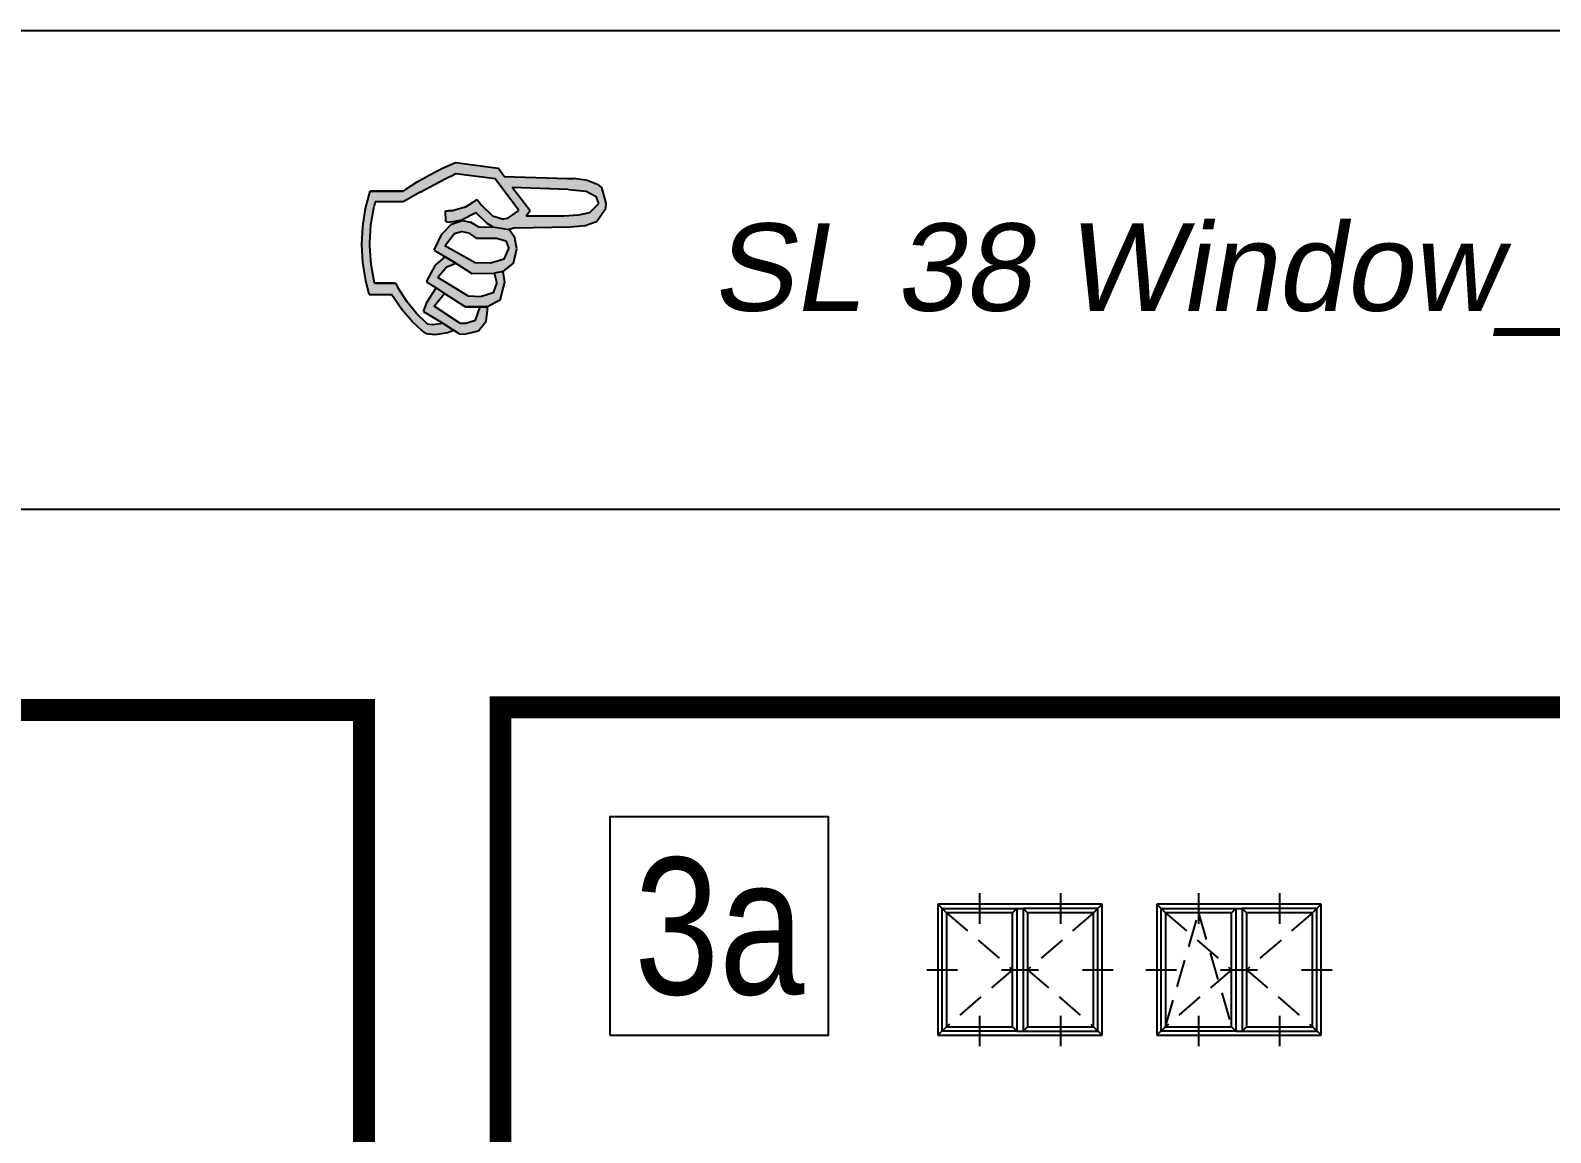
# Model space of a CAD drawing. Header units: millimetres. Extents: x -158 to 6343, y 4572 to 7765.
# Drawn here: x 1183 to 1878, y 5663 to 6168 of the extents above; entities that cross this region are included whole.
import ezdxf
from ezdxf.enums import TextEntityAlignment as Align

# ---------------------------------------------------------------- set-up
doc = ezdxf.new("R2010")
doc.units = ezdxf.units.MM
doc.header["$LTSCALE"] = 0.2
doc.linetypes.add('DASHED2', pattern=[9.525, 6.35, -3.175])
for name, color, linetype in [('RI-LAYOUT', 7, 'Continuous'), ('RI-TEXT-LIBRARY', 7, 'Continuous'), ('RI-TEXT-TECHN', 7, 'Continuous')]:
    doc.layers.add(name, color=color, linetype=linetype)
doc.styles.add('T5', font='arial.ttf', dxfattribs={"oblique": 10, "height": 3.5})
doc.styles.add('T6', font='arial.ttf', dxfattribs={"width": 0.8, "height": 3.5})

# ---------------------------------------------------------------- blocks, each defined once
blk = doc.blocks.new('info-assembly-nr')
at = {"layer": 'RI-LAYOUT'}
blk.add_lwpolyline([(0, 0), (4, 0), (4, 4), (0, 4)], close=True, dxfattribs=at)
at = {"layer": 'RI-TEXT-TECHN', "style": 'T6', "width": 0.8}
blk.add_attdef('ASSEMBLY-NR', text='', height=2.5, dxfattribs=at).set_placement((2, 2), align=Align.MIDDLE_CENTER)
blk = doc.blocks.new('icon-see-page')
at = {"layer": 'RI-LAYOUT'}
h = blk.add_hatch(color=256, dxfattribs=at)
h.paths.add_polyline_path([(1.874, 2.589), (2.148, 2.226), (2.018, 2.133), (1.972, 2.127), (1.845, 2.167), (1.719, 2.286), (1.671, 2.352), (1.532, 2.264), (1.389, 2.224), (1.338, 2.221), (1.307, 2.223), (1.311, 2.1), (1.352, 2.094), (1.499, 2.119), (1.639, 2.192), (1.654, 2.203), (1.785, 2.079), (1.848, 2.039), (2.035, 2.009), (2.099, 2.029), (2.734, 2.039), (2.906, 2.054), (3.033, 2.101), (3.043, 2.107), (3.14, 2.251), (3.146, 2.309), (3.093, 2.488), (3.047, 2.529), (2.936, 2.571), (2.77, 2.591), (2.701, 2.592), (1.98, 2.614), (1.908, 2.71), (1.421, 2.774), (1.267, 2.706), (1.121, 2.632), (0.984, 2.554), (0.855, 2.47), (0.824, 2.448), (0.446, 2.448), (0.393, 2.249), (0.362, 2.042), (0.352, 1.839), (0.363, 1.632), (0.396, 1.423), (0.437, 1.264), (0.689, 1.264), (0.808, 1.093), (0.926, 0.955), (1.041, 0.851), (1.085, 0.82), (1.191, 0.807), (1.335, 0.832), (1.399, 0.857), (1.277, 0.938), (1.161, 0.921), (1.099, 0.931), (0.978, 1.047), (0.866, 1.185), (0.762, 1.347), (0.735, 1.395), (0.497, 1.395), (0.458, 1.608), (0.442, 1.817), (0.442, 1.855), (0.454, 2.064), (0.491, 2.274), (0.504, 2.324), (0.825, 2.324), (1.02, 2.434), (1.181, 2.523), (1.31, 2.591), (1.407, 2.636), (1.426, 2.645)])
h.paths.add_polyline_path([(2.069, 2.491), (2.715, 2.468), (2.916, 2.448), (3.03, 2.387), (3.059, 2.307), (2.953, 2.201), (2.83, 2.173), (2.661, 2.163), (2.632, 2.163), (2.231, 2.16), (2.274, 2.223)], flags=16)
h.paths.add_polyline_path([(1.504, 2.11), (1.375, 2.071), (1.266, 1.955), (1.18, 1.774), (1.304, 1.698), (1.426, 1.623), (1.609, 1.506), (1.869, 1.509), (1.968, 1.529), (2.084, 1.625), (2.123, 1.789), (2.102, 1.915), (2.035, 2.009), (1.848, 2.039), (1.687, 2.037), (1.594, 2.092)], flags=17)
h.paths.add_polyline_path([(1.583, 1.966), (1.662, 1.908), (1.889, 1.908), (1.998, 1.88), (2.033, 1.792), (1.98, 1.67), (1.839, 1.628), (1.825, 1.628), (1.638, 1.63), (1.302, 1.824), (1.405, 1.959), (1.504, 1.986)], flags=16)
h.paths.add_polyline_path([(1.323, 1.583), (1.426, 1.623), (1.304, 1.698), (1.194, 1.602), (1.093, 1.418), (1.09, 1.41), (1.2, 1.34), (1.295, 1.277), (1.532, 1.125), (1.788, 1.125), (1.927, 1.202), (1.938, 1.216), (1.987, 1.405), (1.968, 1.529), (1.869, 1.509), (1.896, 1.403), (1.851, 1.284), (1.721, 1.244), (1.562, 1.249), (1.219, 1.461)], flags=17)
h.paths.add_polyline_path([(1.291, 1.273), (1.295, 1.277), (1.2, 1.34), (1.097, 1.18), (1.057, 1.072), (1.277, 0.938), (1.399, 0.857), (1.465, 0.817), (1.526, 0.812), (1.684, 0.849), (1.771, 0.959), (1.789, 1.085), (1.788, 1.125), (1.703, 1.125), (1.651, 0.972), (1.539, 0.936), (1.47, 0.938), (1.18, 1.133)], flags=17)
at = {"color": 6}
for p, q in [((0.984, 2.554), (1.121, 2.632)), ((1.121, 2.632), (1.267, 2.706)), ((1.267, 2.706), (1.421, 2.774)), ((1.31, 2.591), (1.407, 2.636)), ((1.426, 2.645), (1.407, 2.636)), ((1.421, 2.774), (1.908, 2.71)), ((1.874, 2.589), (1.426, 2.645)), ((1.98, 2.614), (1.908, 2.71)), ((1.98, 2.614), (2.701, 2.592)), ((0.393, 2.249), (0.446, 2.448)), ((0.446, 2.448), (0.446, 2.448)), ((0.446, 2.448), (0.824, 2.448)), ((0.824, 2.448), (0.446, 2.448)), ((0.824, 2.448), (0.446, 2.448)), ((0.855, 2.47), (0.824, 2.448)), ((1.02, 2.434), (0.825, 2.324)), ((0.855, 2.47), (0.984, 2.554)), ((1.02, 2.434), (1.181, 2.523)), ((1.181, 2.523), (1.31, 2.591)), ((2.148, 2.226), (1.874, 2.589)), ((2.274, 2.223), (2.069, 2.491)), ((2.715, 2.468), (2.069, 2.491)), ((2.701, 2.592), (2.77, 2.591)), ((2.715, 2.468), (2.916, 2.448)), ((2.936, 2.571), (2.77, 2.591)), ((2.916, 2.448), (3.03, 2.387)), ((2.936, 2.571), (3.047, 2.529)), ((3.093, 2.488), (3.047, 2.529)), ((3.146, 2.309), (3.093, 2.488)), ((0.454, 2.064), (0.491, 2.274)), ((0.504, 2.324), (0.491, 2.274)), ((0.825, 2.324), (0.504, 2.324)), ((1.532, 2.264), (1.389, 2.224)), ((1.532, 2.264), (1.671, 2.352)), ((1.671, 2.352), (1.719, 2.286)), ((1.845, 2.167), (1.719, 2.286)), ((2.953, 2.201), (3.059, 2.307)), ((3.059, 2.307), (3.03, 2.387)), ((3.14, 2.251), (3.146, 2.309)), ((0.362, 2.042), (0.393, 2.249)), ((1.307, 2.223), (1.338, 2.221)), ((1.311, 2.1), (1.307, 2.223)), ((1.311, 2.1), (1.352, 2.094)), ((1.389, 2.224), (1.338, 2.221)), ((1.352, 2.094), (1.499, 2.119)), ((1.375, 2.071), (1.504, 2.11)), ((1.639, 2.192), (1.499, 2.119)), ((1.504, 2.11), (1.594, 2.092)), ((1.687, 2.037), (1.594, 2.092)), ((1.654, 2.203), (1.639, 2.192)), ((1.785, 2.079), (1.654, 2.203)), ((1.845, 2.167), (1.972, 2.127)), ((2.018, 2.133), (1.972, 2.127)), ((2.018, 2.133), (2.148, 2.226)), ((2.274, 2.223), (2.231, 2.16)), ((2.632, 2.163), (2.231, 2.16)), ((2.661, 2.163), (2.632, 2.163)), ((2.83, 2.173), (2.661, 2.163)), ((2.953, 2.201), (2.83, 2.173)), ((2.906, 2.054), (3.033, 2.101)), ((3.043, 2.107), (3.033, 2.101)), ((3.043, 2.107), (3.14, 2.251)), ((0.352, 1.839), (0.362, 2.042)), ((0.442, 1.855), (0.454, 2.064)), ((1.18, 1.774), (1.266, 1.955)), ((1.266, 1.955), (1.375, 2.071)), ((1.302, 1.824), (1.405, 1.959)), ((1.504, 1.986), (1.405, 1.959)), ((1.504, 1.986), (1.583, 1.966)), ((1.662, 1.908), (1.583, 1.966)), ((1.687, 2.037), (1.848, 2.039)), ((1.848, 2.039), (1.785, 2.079)), ((1.848, 2.039), (2.035, 2.009)), ((2.099, 2.029), (2.035, 2.009)), ((2.102, 1.915), (2.035, 2.009)), ((2.099, 2.029), (2.734, 2.039)), ((2.123, 1.789), (2.102, 1.915)), ((2.734, 2.039), (2.906, 2.054)), ((0.363, 1.632), (0.352, 1.839)), ((0.442, 1.817), (0.442, 1.855)), ((0.458, 1.608), (0.442, 1.817)), ((1.18, 1.774), (1.304, 1.698)), ((1.638, 1.63), (1.302, 1.824)), ((1.662, 1.908), (1.889, 1.908)), ((1.889, 1.908), (1.998, 1.88)), ((1.98, 1.67), (2.033, 1.792)), ((1.998, 1.88), (2.033, 1.792)), ((2.084, 1.625), (2.123, 1.789)), ((0.396, 1.423), (0.363, 1.632)), ((0.497, 1.395), (0.458, 1.608)), ((1.093, 1.418), (1.194, 1.602)), ((1.194, 1.602), (1.304, 1.698)), ((1.323, 1.583), (1.219, 1.461)), ((1.426, 1.623), (1.304, 1.698)), ((1.304, 1.698), (1.426, 1.623)), ((1.323, 1.583), (1.426, 1.623)), ((1.426, 1.623), (1.609, 1.506)), ((1.638, 1.63), (1.825, 1.628)), ((1.839, 1.628), (1.825, 1.628)), ((1.98, 1.67), (1.839, 1.628)), ((1.968, 1.529), (2.084, 1.625)), ((0.437, 1.264), (0.396, 1.423)), ((0.735, 1.395), (0.497, 1.395)), ((0.497, 1.395), (0.735, 1.395)), ((0.497, 1.395), (0.735, 1.395)), ((0.735, 1.395), (0.762, 1.347)), ((0.735, 1.395), (0.735, 1.395)), ((1.093, 1.418), (1.09, 1.41)), ((1.09, 1.41), (1.2, 1.34)), ((1.562, 1.249), (1.219, 1.461)), ((1.609, 1.506), (1.869, 1.509)), ((1.896, 1.403), (1.851, 1.284)), ((1.968, 1.529), (1.869, 1.509)), ((1.968, 1.529), (1.869, 1.509)), ((1.896, 1.403), (1.869, 1.509)), ((1.938, 1.216), (1.987, 1.405)), ((1.987, 1.405), (1.968, 1.529)), ((0.437, 1.264), (0.689, 1.264)), ((0.808, 1.093), (0.689, 1.264)), ((0.866, 1.185), (0.762, 1.347)), ((1.097, 1.18), (1.2, 1.34)), ((1.18, 1.133), (1.291, 1.273)), ((1.2, 1.34), (1.295, 1.277)), ((1.2, 1.34), (1.295, 1.277)), ((1.295, 1.277), (1.291, 1.273)), ((1.532, 1.125), (1.295, 1.277)), ((1.562, 1.249), (1.721, 1.244)), ((1.851, 1.284), (1.721, 1.244)), ((0.926, 0.955), (0.808, 1.093)), ((0.978, 1.047), (0.866, 1.185)), ((1.099, 0.931), (0.978, 1.047)), ((1.057, 1.072), (1.097, 1.18)), ((1.057, 1.072), (1.277, 0.938)), ((1.47, 0.938), (1.18, 1.133)), ((1.788, 1.125), (1.532, 1.125)), ((1.532, 1.125), (1.703, 1.125)), ((1.788, 1.125), (1.532, 1.125)), ((1.651, 0.972), (1.703, 1.125)), ((1.703, 1.125), (1.788, 1.125)), ((1.788, 1.125), (1.703, 1.125)), ((1.771, 0.959), (1.789, 1.085)), ((1.927, 1.202), (1.788, 1.125)), ((1.789, 1.085), (1.788, 1.125)), ((1.938, 1.216), (1.927, 1.202)), ((1.041, 0.851), (0.926, 0.955)), ((1.099, 0.931), (1.161, 0.921)), ((1.161, 0.921), (1.277, 0.938)), ((1.277, 0.938), (1.399, 0.857)), ((1.47, 0.938), (1.539, 0.936)), ((1.539, 0.936), (1.651, 0.972)), ((1.684, 0.849), (1.771, 0.959)), ((1.085, 0.82), (1.041, 0.851)), ((1.085, 0.82), (1.191, 0.807)), ((1.191, 0.807), (1.335, 0.832)), ((1.335, 0.832), (1.399, 0.857)), ((1.465, 0.817), (1.399, 0.857)), ((1.465, 0.817), (1.526, 0.812)), ((1.526, 0.812), (1.684, 0.849))]:
    blk.add_line(p, q, dxfattribs=at)

msp = doc.modelspace()

# ---------------------------------------------------------------- linework, layer by layer
at = {"layer": 'RI-LAYOUT'}
for p, q in [((675.96, 6167.61), (4590.43, 6167.61)), ((900.28, 6167.61), (2457.51, 6167.61)), ((675.96, 5948.58), (2633.2, 5948.58)), ((1617.17, 5772.94), (1617.17, 5758.99)), ((1654.24, 5772.94), (1654.24, 5758.99)), ((1717.3, 5772.94), (1717.3, 5758.99)), ((1754.37, 5772.94), (1754.37, 5758.99)), ((1598.15, 5767.94), (1602.1, 5763.98)), ((1673.27, 5767.94), (1598.15, 5767.94)), ((1598.15, 5767.94), (1598.15, 5707.94)), ((1600.12, 5765.96), (1634.23, 5765.96)), ((1600.12, 5709.91), (1600.12, 5765.96)), ((1602.1, 5763.98), (1602.1, 5711.89)), ((1632.25, 5763.98), (1602.1, 5763.98)), ((1634.23, 5765.96), (1632.25, 5763.98)), ((1632.25, 5711.89), (1632.25, 5763.98)), ((1634.23, 5765.96), (1634.23, 5709.91)), ((1634.23, 5765.96), (1637.19, 5765.96)), ((1637.19, 5765.96), (1637.19, 5709.91)), ((1637.19, 5765.96), (1639.17, 5763.98)), ((1671.29, 5765.96), (1637.19, 5765.96)), ((1639.17, 5763.98), (1639.17, 5711.89)), ((1669.32, 5763.98), (1639.17, 5763.98)), ((1673.27, 5767.94), (1669.32, 5763.98)), ((1669.32, 5711.89), (1669.32, 5763.98)), ((1671.29, 5709.91), (1671.29, 5765.96)), ((1673.27, 5707.94), (1673.27, 5767.94)), ((1698.27, 5767.94), (1702.22, 5763.98)), ((1773.39, 5767.94), (1698.27, 5767.94)), ((1698.27, 5767.94), (1698.27, 5707.94)), ((1700.25, 5765.96), (1734.35, 5765.96)), ((1700.25, 5709.91), (1700.25, 5765.96)), ((1702.22, 5763.98), (1702.22, 5711.89)), ((1732.37, 5763.98), (1702.22, 5763.98)), ((1734.35, 5765.96), (1732.37, 5763.98)), ((1732.37, 5711.89), (1732.37, 5763.98)), ((1734.35, 5765.96), (1734.35, 5709.91)), ((1734.35, 5765.96), (1737.31, 5765.96)), ((1737.31, 5765.96), (1737.31, 5709.91)), ((1737.31, 5765.96), (1739.29, 5763.98)), ((1771.42, 5765.96), (1737.31, 5765.96)), ((1739.29, 5763.98), (1739.29, 5711.89)), ((1769.44, 5763.98), (1739.29, 5763.98)), ((1773.39, 5767.94), (1769.44, 5763.98)), ((1769.44, 5711.89), (1769.44, 5763.98)), ((1771.42, 5709.91), (1771.42, 5765.96)), ((1773.39, 5707.94), (1773.39, 5767.94)), ((1593.15, 5737.94), (1607.1, 5737.93)), ((1627.25, 5737.93), (1644.17, 5737.93)), ((1664.32, 5737.93), (1678.27, 5737.93)), ((1693.27, 5737.94), (1707.22, 5737.93)), ((1727.37, 5737.93), (1744.29, 5737.93)), ((1764.44, 5737.93), (1778.39, 5737.93)), ((1617.17, 5716.89), (1617.17, 5702.94)), ((1654.24, 5716.89), (1654.24, 5702.94)), ((1717.3, 5716.89), (1717.3, 5702.94)), ((1754.37, 5716.89), (1754.37, 5702.94)), ((1598.15, 5707.94), (1602.1, 5711.89)), ((1598.15, 5707.94), (1673.27, 5707.94)), ((1634.23, 5709.91), (1600.12, 5709.91)), ((1602.1, 5711.89), (1632.25, 5711.89)), ((1632.25, 5711.89), (1634.23, 5709.91)), ((1634.23, 5709.91), (1637.19, 5709.91)), ((1639.17, 5711.89), (1637.19, 5709.91)), ((1637.19, 5709.91), (1671.29, 5709.91)), ((1639.17, 5711.89), (1669.32, 5711.89)), ((1673.27, 5707.94), (1669.32, 5711.89)), ((1698.27, 5707.94), (1702.22, 5711.89)), ((1698.27, 5707.94), (1773.39, 5707.94)), ((1734.35, 5709.91), (1700.25, 5709.91)), ((1702.22, 5711.89), (1732.37, 5711.89)), ((1732.37, 5711.89), (1734.35, 5709.91)), ((1734.35, 5709.91), (1737.31, 5709.91)), ((1739.29, 5711.89), (1737.31, 5709.91)), ((1737.31, 5709.91), (1771.42, 5709.91)), ((1739.29, 5711.89), (1769.44, 5711.89)), ((1773.39, 5707.94), (1769.44, 5711.89))]:
    msp.add_line(p, q, dxfattribs=at)
at = {"layer": 'RI-LAYOUT', "linetype": 'DASHED2', "ltscale": 10}
for p, q in [((1602.1, 5763.98), (1632.25, 5737.93)), ((1669.32, 5763.98), (1639.17, 5737.93)), ((1702.22, 5763.98), (1732.37, 5737.93)), ((1702.22, 5711.89), (1717.3, 5763.98)), ((1717.3, 5763.98), (1732.37, 5711.89)), ((1769.44, 5763.98), (1739.29, 5737.93)), ((1632.25, 5737.93), (1602.1, 5711.89)), ((1639.17, 5737.93), (1669.32, 5711.89)), ((1732.37, 5737.93), (1702.22, 5711.89)), ((1739.29, 5737.93), (1769.44, 5711.89))]:
    msp.add_line(p, q, dxfattribs=at)
at = {"layer": 'RI-LAYOUT', "const_width": 10}
for points in [[(536.85, 5360.37), (1335.7, 5360.37), (1335.7, 5856.78), (536.85, 5856.78)], [(1398.15, 5164.27), (2196.99, 5164.27), (2196.99, 5857.94), (1398.15, 5857.94)]]:
    msp.add_lwpolyline(points, close=True, dxfattribs=at)
at = {"layer": 'RI-LAYOUT'}
msp.add_lwpolyline([(2196.99, 5857.94), (1398.15, 5857.94), (1398.15, 5164.27), (2196.99, 5164.27)], close=True, dxfattribs=at)

# ---------------------------------------------------------------- block references
at = {"xscale": 40, "yscale": 40, "zscale": 0.8}
msp.add_blockref('icon-see-page', (1320.67, 5996.18), dxfattribs=at)
at = {"xscale": 25, "yscale": 25}
msp.add_blockref('info-assembly-nr', (1448.15, 5707.94), dxfattribs=at).add_auto_attribs({'ASSEMBLY-NR': '3a'})

# ---------------------------------------------------------------- texts
at = {"layer": 'RI-TEXT-LIBRARY', "style": 'T5', "oblique": 10}
msp.add_text('SL 38 Window_Additional profiles.dwg', height=40, dxfattribs=at).set_placement((1494.58, 6027.32), align=Align.BOTTOM_LEFT)

doc.saveas('drawing.dxf')
